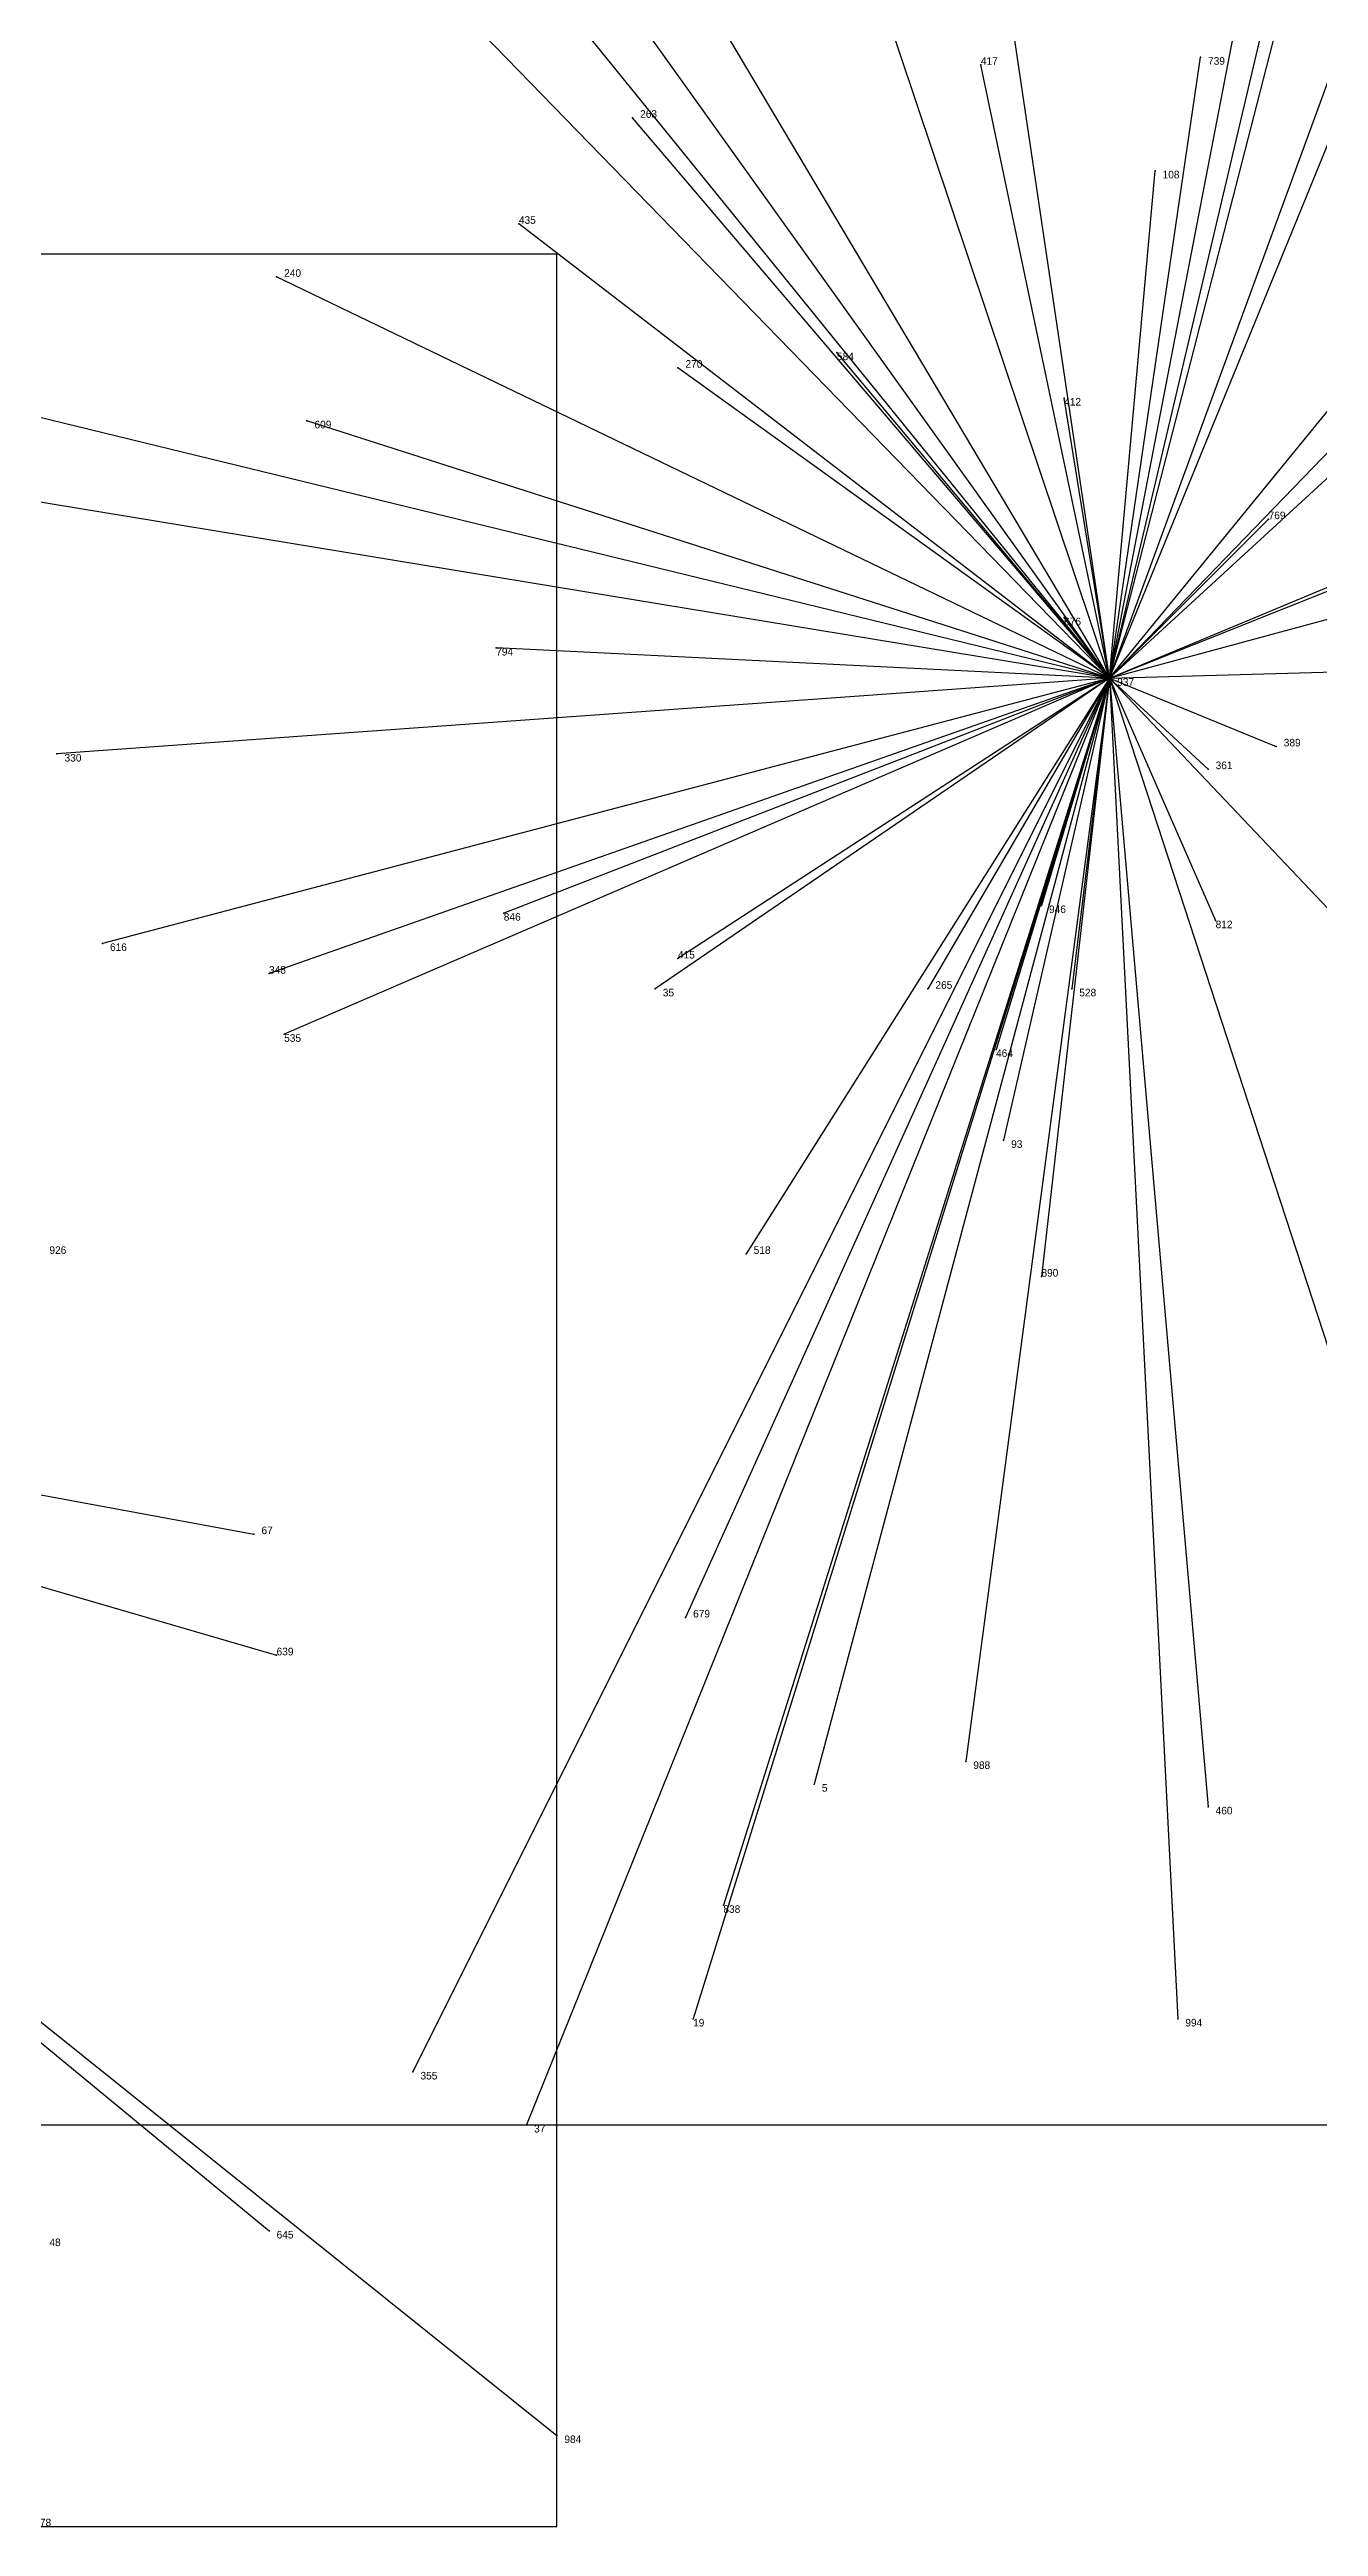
# Model space of a CAD drawing. Extents: x 0 to 1, y 0 to 1.
# Drawn here: x 0.249 to 0.4166, y 0.001 to 0.328 of the extents above; entities that cross this region are included whole.
import ezdxf

# ---------------------------------------------------------------- set-up
doc = ezdxf.new("R2010")
doc.units = 0
for name, color, linetype in [('Clients', 3, 'CONTINUOUS'), ('Facilities', 3, 'CONTINUOUS'), ('Facilities_lines', 3, 'CONTINUOUS'), ('Min_max_boxes', 1, 'CONTINUOUS'), ('Normals', 1, 'CONTINUOUS'), ('Source_points', 5, 'CONTINUOUS'), ('Text', 3, 'CONTINUOUS')]:
    doc.layers.add(name, color=color, linetype=linetype)

msp = doc.modelspace()

# ---------------------------------------------------------------- linework, layer by layer
at = {"layer": 'Clients', "color": 5}
for p in [(0.372, 0.326), (0.401, 0.327), (0.326, 0.319), (0.395, 0.312), (0.311, 0.305), (0.279, 0.298), (0.353, 0.288), (0.332, 0.286), (0.383, 0.282), (0.283, 0.279), (0.41, 0.266), (0.383, 0.253), (0.308, 0.249), (0.411, 0.236), (0.25, 0.235), (0.402, 0.233), (0.309, 0.214), (0.38, 0.215), (0.403, 0.213), (0.256, 0.21), (0.332, 0.208), (0.278, 0.206), (0.329, 0.204), (0.365, 0.204), (0.384, 0.204), (0.28, 0.198), (0.374, 0.196), (0.375, 0.184), (0.341, 0.169), (0.38, 0.166), (0.276, 0.132), (0.333, 0.121), (0.279, 0.116), (0.37, 0.102), (0.35, 0.099), (0.402, 0.096), (0.338, 0.083), (0.334, 0.068), (0.398, 0.068), (0.297, 0.061), (0.312, 0.054), (0.278, 0.04), (0.316, 0.013)]:
    msp.add_point(p, dxfattribs=at)
at = {"layer": 'Facilities', "color": 3}
msp.add_point((0.389, 0.245), dxfattribs=at)
at = {"layer": 'Facilities_lines', "color": 3}
for p, q in [((0.389, 0.245), (0.426, 0.437)), ((0.389, 0.245), (0.366, 0.4)), ((0.389, 0.245), (0.338, 0.397)), ((0.389, 0.245), (0.425, 0.385)), ((0.389, 0.245), (0.421, 0.381)), ((0.389, 0.245), (0.296, 0.375)), ((0.389, 0.245), (0.43, 0.357)), ((0.389, 0.245), (0.283, 0.354)), ((0.389, 0.245), (0.299, 0.356)), ((0.389, 0.245), (0.326, 0.351)), ((0.389, 0.245), (0.427, 0.338)), ((0.389, 0.245), (0.46, 0.332)), ((0.389, 0.245), (0.372, 0.326)), ((0.389, 0.245), (0.401, 0.327)), ((0.389, 0.245), (0.326, 0.319)), ((0.389, 0.245), (0.395, 0.312)), ((0.389, 0.245), (0.311, 0.305)), ((0.389, 0.245), (0.446, 0.304)), ((0.389, 0.245), (0.279, 0.298)), ((0.389, 0.245), (0.353, 0.288)), ((0.389, 0.245), (0.439, 0.291)), ((0.389, 0.245), (0.332, 0.286)), ((0.389, 0.245), (0.487, 0.286)), ((0.389, 0.245), (0.233, 0.283)), ((0.389, 0.245), (0.383, 0.282)), ((0.389, 0.245), (0.283, 0.279)), ((0.389, 0.245), (0.496, 0.274)), ((0.389, 0.245), (0.237, 0.27)), ((0.389, 0.245), (0.41, 0.266)), ((0.389, 0.245), (0.429, 0.261)), ((0.389, 0.245), (0.383, 0.253)), ((0.389, 0.245), (0.308, 0.249)), ((0.389, 0.245), (0.46, 0.247)), ((0.389, 0.245), (0.25, 0.235)), ((0.389, 0.245), (0.256, 0.21)), ((0.389, 0.245), (0.278, 0.206)), ((0.389, 0.245), (0.28, 0.198)), ((0.389, 0.245), (0.297, 0.061)), ((0.389, 0.245), (0.309, 0.214)), ((0.389, 0.245), (0.312, 0.054)), ((0.389, 0.245), (0.329, 0.204)), ((0.389, 0.245), (0.332, 0.208)), ((0.389, 0.245), (0.333, 0.121)), ((0.389, 0.245), (0.334, 0.068)), ((0.389, 0.245), (0.338, 0.083)), ((0.389, 0.245), (0.341, 0.169)), ((0.389, 0.245), (0.35, 0.099)), ((0.389, 0.245), (0.365, 0.204)), ((0.389, 0.245), (0.37, 0.102)), ((0.389, 0.245), (0.374, 0.196)), ((0.389, 0.245), (0.375, 0.184)), ((0.389, 0.245), (0.38, 0.166)), ((0.389, 0.245), (0.38, 0.215)), ((0.389, 0.245), (0.384, 0.204)), ((0.389, 0.245), (0.402, 0.233)), ((0.389, 0.245), (0.411, 0.236)), ((0.389, 0.245), (0.403, 0.213)), ((0.389, 0.245), (0.402, 0.096)), ((0.389, 0.245), (0.443, 0.188)), ((0.389, 0.245), (0.398, 0.068)), ((0.389, 0.245), (0.42, 0.15)), ((0.135, 0.158), (0.276, 0.132)), ((0.135, 0.158), (0.279, 0.116)), ((0.135, 0.158), (0.278, 0.04)), ((0.135, 0.158), (0.316, 0.013))]:
    msp.add_line(p, q, dxfattribs=at)
at = {"layer": 'Min_max_boxes', "color": 1}
for p, q in [((0.316, 0.301), (0.001, 0.301)), ((0.316, 0.301), (0.001, 0.301)), ((0.316, 0.001), (0.316, 0.301)), ((0.316, 0.001), (0.316, 0.301)), ((0.316, 0.301), (0.316, 0.301)), ((0.233, 0.054), (0.496, 0.054)), ((0.233, 0.054), (0.496, 0.054)), ((0.001, 0.001), (0.316, 0.001)), ((0.001, 0.001), (0.316, 0.001)), ((0.316, 0.001), (0.316, 0.001))]:
    msp.add_line(p, q, dxfattribs=at)
at = {"layer": 'Normals', "color": 1}
for p, q in [((0.372, 0.326), (0.372, 0.326, 0.1)), ((0.401, 0.327), (0.401, 0.327, 0.1)), ((0.326, 0.319), (0.326, 0.319, 0.1)), ((0.395, 0.312), (0.395, 0.312, 0.1)), ((0.311, 0.305), (0.311, 0.305, 0.1)), ((0.279, 0.298), (0.279, 0.298, 0.1)), ((0.353, 0.288), (0.353, 0.288, 0.1)), ((0.332, 0.286), (0.332, 0.286, 0.1)), ((0.383, 0.282), (0.383, 0.282, 0.1)), ((0.283, 0.279), (0.283, 0.279, 0.1)), ((0.41, 0.266), (0.41, 0.266, 0.1)), ((0.383, 0.253), (0.383, 0.253, 0.1)), ((0.308, 0.249), (0.308, 0.249, 0.1)), ((0.389, 0.245), (0.389, 0.245, 0.1)), ((0.411, 0.236), (0.411, 0.236, 0.1)), ((0.25, 0.235), (0.25, 0.235, 0.1)), ((0.402, 0.233), (0.402, 0.233, 0.1)), ((0.309, 0.214), (0.309, 0.214, 0.1)), ((0.38, 0.215), (0.38, 0.215, 0.1)), ((0.403, 0.213), (0.403, 0.213, 0.1)), ((0.256, 0.21), (0.256, 0.21, 0.1)), ((0.332, 0.208), (0.332, 0.208, 0.1)), ((0.278, 0.206), (0.278, 0.206, 0.1)), ((0.329, 0.204), (0.329, 0.204, 0.1)), ((0.365, 0.204), (0.365, 0.204, 0.1)), ((0.384, 0.204), (0.384, 0.204, 0.1)), ((0.28, 0.198), (0.28, 0.198, 0.1)), ((0.374, 0.196), (0.374, 0.196, 0.1)), ((0.375, 0.184), (0.375, 0.184, 0.1)), ((0.341, 0.169), (0.341, 0.169, 0.1)), ((0.38, 0.166), (0.38, 0.166, 0.1)), ((0.276, 0.132), (0.276, 0.132, 0.1)), ((0.333, 0.121), (0.333, 0.121, 0.1)), ((0.279, 0.116), (0.279, 0.116, 0.1)), ((0.37, 0.102), (0.37, 0.102, 0.1)), ((0.35, 0.099), (0.35, 0.099, 0.1)), ((0.402, 0.096), (0.402, 0.096, 0.1)), ((0.338, 0.083), (0.338, 0.083, 0.1)), ((0.334, 0.068), (0.334, 0.068, 0.1)), ((0.398, 0.068), (0.398, 0.068, 0.1)), ((0.297, 0.061), (0.297, 0.061, 0.1)), ((0.312, 0.054), (0.312, 0.054, 0.1)), ((0.278, 0.04), (0.278, 0.04, 0.1)), ((0.316, 0.013), (0.316, 0.013, 0.1))]:
    msp.add_line(p, q, dxfattribs=at)
at = {"layer": 'Source_points', "color": 5}
for p in [(0.372, 0.326), (0.401, 0.327), (0.326, 0.319), (0.395, 0.312), (0.311, 0.305), (0.279, 0.298), (0.353, 0.288), (0.332, 0.286), (0.383, 0.282), (0.283, 0.279), (0.41, 0.266), (0.383, 0.253), (0.308, 0.249), (0.389, 0.245), (0.411, 0.236), (0.25, 0.235), (0.402, 0.233), (0.309, 0.214), (0.38, 0.215), (0.403, 0.213), (0.256, 0.21), (0.332, 0.208), (0.278, 0.206), (0.329, 0.204), (0.365, 0.204), (0.384, 0.204), (0.28, 0.198), (0.374, 0.196), (0.375, 0.184), (0.341, 0.169), (0.38, 0.166), (0.276, 0.132), (0.333, 0.121), (0.279, 0.116), (0.37, 0.102), (0.35, 0.099), (0.402, 0.096), (0.338, 0.083), (0.334, 0.068), (0.398, 0.068), (0.297, 0.061), (0.312, 0.054), (0.278, 0.04), (0.316, 0.013)]:
    msp.add_point(p, dxfattribs=at)

# ---------------------------------------------------------------- texts
at = {"layer": 'Text', "color": 3}
for s, p in [('417', (0.372, 0.326)), ('739', (0.402, 0.326)), ('263', (0.327, 0.319)), ('108', (0.396, 0.311)), ('435', (0.311, 0.305)), ('240', (0.28, 0.298)), ('584', (0.353, 0.287)), ('270', (0.333, 0.286)), ('412', (0.383, 0.281)), ('609', (0.284, 0.278)), ('769', (0.41, 0.266)), ('676', (0.383, 0.252)), ('794', (0.308, 0.248)), ('937', (0.39, 0.244)), ('389', (0.412, 0.236)), ('330', (0.251, 0.234)), ('361', (0.403, 0.233)), ('846', (0.309, 0.213)), ('946', (0.381, 0.214)), ('812', (0.403, 0.212)), ('616', (0.257, 0.209)), ('348', (0.278, 0.206)), ('415', (0.332, 0.208)), ('35', (0.33, 0.203)), ('265', (0.366, 0.204)), ('528', (0.385, 0.203)), ('535', (0.28, 0.197)), ('464', (0.374, 0.195)), ('93', (0.376, 0.183)), ('926', (0.249, 0.169)), ('518', (0.342, 0.169)), ('890', (0.38, 0.166)), ('67', (0.277, 0.132)), ('679', (0.334, 0.121)), ('639', (0.279, 0.116)), ('988', (0.371, 0.101)), ('5', (0.351, 0.098)), ('460', (0.403, 0.095)), ('838', (0.338, 0.082)), ('19', (0.334, 0.067)), ('994', (0.399, 0.067)), ('355', (0.298, 0.06)), ('37', (0.313, 0.053)), ('645', (0.279, 0.039)), ('48', (0.249, 0.038)), ('984', (0.317, 0.012)), ('578', (0.247, 0.001))]:
    msp.add_text(s, height=0.001, dxfattribs=at).set_placement(p)

doc.saveas('drawing.dxf')
